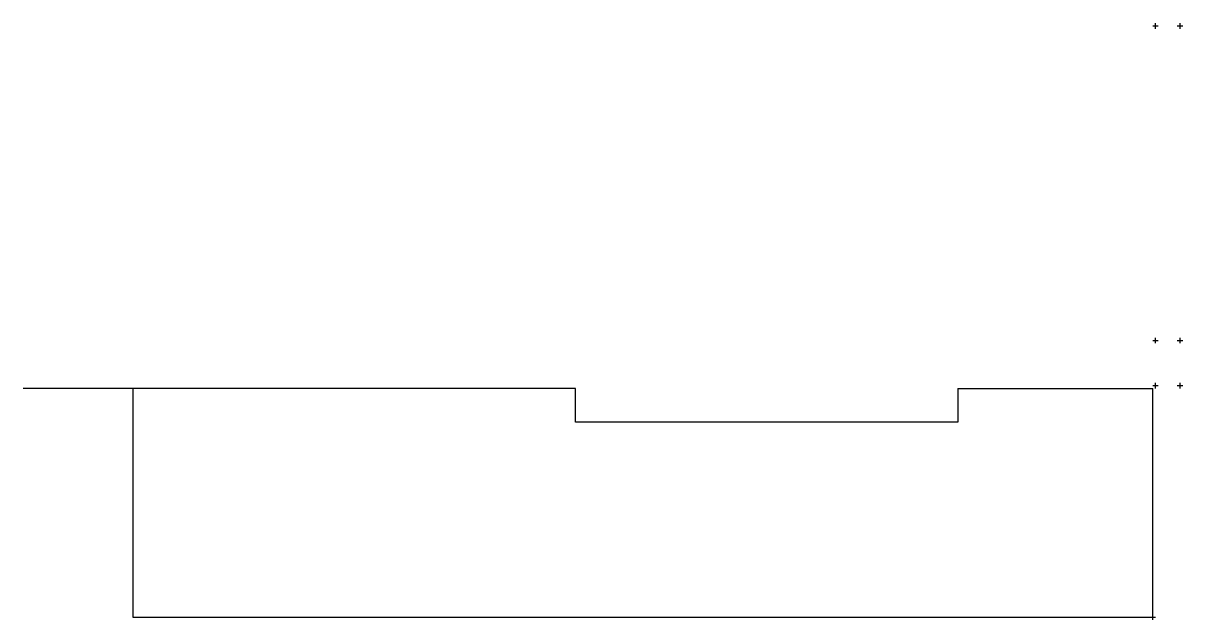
# Model space of a CAD drawing. Header units: millimetres. Extents: x -41.3 to 1.1, y -0.1 to 21.7.
import ezdxf

# ---------------------------------------------------------------- set-up
doc = ezdxf.new("R2010")
doc.units = ezdxf.units.MM
doc.header["$PDMODE"] = 2
doc.header["$PDSIZE"] = 0.1
doc.linetypes.add('Continuous2', pattern=[0])
doc.layers.add('Unnamed Level 1', color=1, linetype='Continuous')

msp = doc.modelspace()

# ---------------------------------------------------------------- linework, layer by layer
at = {"layer": 'Unnamed Level 1', "color": 176, "linetype": 'Continuous2', "lineweight": -3, "true_color": 0x000080}
for p, q in [((-37.259, 8.354), (-41.259, 8.354)), ((-21.083, 8.354), (-37.259, 8.354)), ((-37.259, 8.354), (-37.259, 0)), ((-21.083, 7.113), (-21.083, 8.354)), ((-7.121, 8.354), (0, 8.354)), ((-7.121, 8.354), (-7.121, 7.113)), ((0, 0), (0, 8.354)), ((-7.121, 7.113), (-21.083, 7.113)), ((-37.259, 0), (0, 0))]:
    msp.add_line(p, q, dxfattribs=at)
at = {"layer": 'Unnamed Level 1', "color": 150, "linetype": 'Continuous2', "lineweight": -3, "true_color": 0x0080ff}
for p in [(0.1, 21.59), (1, 21.59), (0.1, 10.1), (1, 10.1), (0.1, 8.454), (1, 8.454), (0, 0), (0, 0), (0, 0), (0, 0), (0, 0), (0, 0)]:
    msp.add_point(p, dxfattribs=at)

doc.saveas('drawing.dxf')
